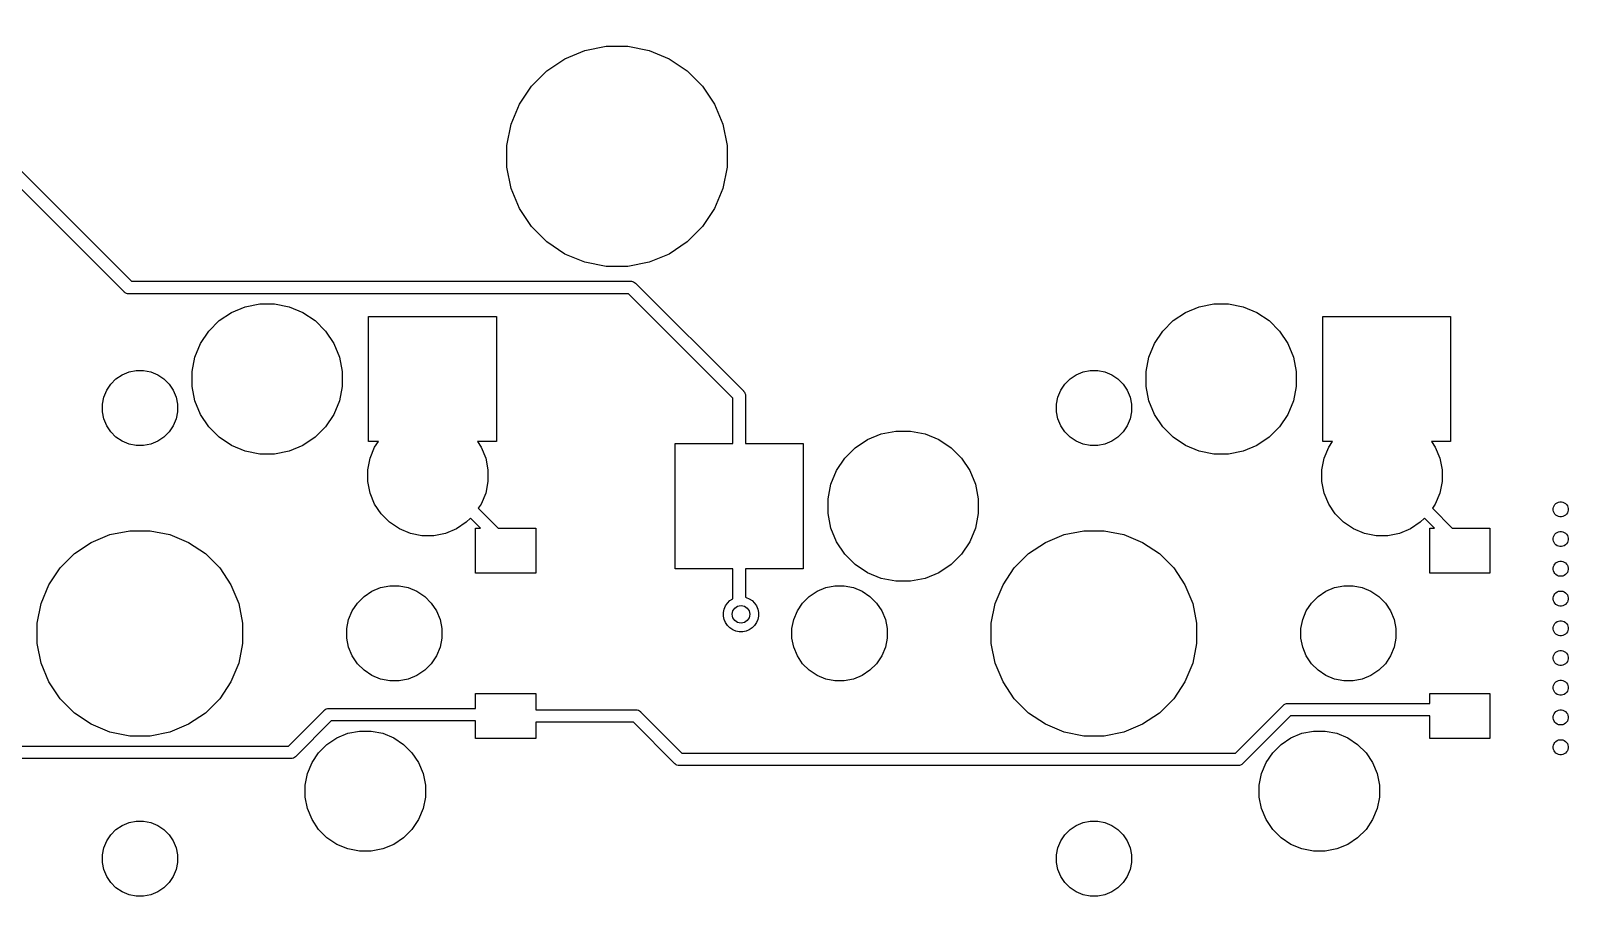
# Model space of a CAD drawing. Extents: x 70 to 347, y -163 to -55.
# Drawn here: x 177.68 to 208.38, y -95.5 to -78.21 of the extents above; entities that cross this region are included whole.
import ezdxf

# ---------------------------------------------------------------- set-up
doc = ezdxf.new("R2010")
doc.units = 0
doc.layers.add('BLACK', color=7, linetype='CONTINUOUS')

msp = doc.modelspace()

# ---------------------------------------------------------------- linework, layer by layer
at = {"layer": 'BLACK', "linetype": 'CONTINUOUS'}
for p, q in [((179.541, -83.4253), (167.952, -71.8362)), ((168.097, -71.6272), (179.686, -83.2162)), ((188.741, -78.6057), (189.166, -78.5212)), ((189.166, -78.5212), (189.599, -78.5212)), ((189.599, -78.5212), (190.024, -78.6057)), ((187.98, -79.0123), (188.34, -78.7716)), ((188.34, -78.7716), (188.741, -78.6057)), ((190.024, -78.6057), (190.424, -78.7716)), ((190.424, -78.7716), (190.785, -79.0123)), ((187.674, -79.3188), (187.98, -79.0123)), ((190.785, -79.0123), (191.091, -79.3188)), ((187.433, -79.6791), (187.674, -79.3188)), ((191.091, -79.3188), (191.332, -79.6791)), ((187.267, -80.0795), (187.433, -79.6791)), ((191.332, -79.6791), (191.498, -80.0795)), ((187.182, -80.5045), (187.267, -80.0795)), ((191.498, -80.0795), (191.582, -80.5045)), ((187.182, -80.9379), (187.182, -80.5045)), ((191.582, -80.5045), (191.582, -80.9379)), ((187.267, -81.3629), (187.182, -80.9379)), ((191.582, -80.9379), (191.498, -81.3629)), ((187.433, -81.7633), (187.267, -81.3629)), ((191.498, -81.3629), (191.332, -81.7633)), ((187.674, -82.1236), (187.433, -81.7633)), ((191.332, -81.7633), (191.091, -82.1236)), ((187.98, -82.4301), (187.674, -82.1236)), ((191.091, -82.1236), (190.785, -82.4301)), ((188.34, -82.6708), (187.98, -82.4301)), ((190.785, -82.4301), (190.424, -82.6708)), ((188.741, -82.8367), (188.34, -82.6708)), ((189.166, -82.9212), (188.741, -82.8367)), ((190.024, -82.8367), (189.599, -82.9212)), ((190.424, -82.6708), (190.024, -82.8367)), ((189.599, -82.9212), (189.166, -82.9212)), ((179.545, -83.43), (179.541, -83.4253)), ((179.55, -83.4339), (179.545, -83.43)), ((179.564, -83.4456), (179.55, -83.4339)), ((179.586, -83.4572), (179.564, -83.4456)), ((179.61, -83.4644), (179.586, -83.4572)), ((179.628, -83.4662), (179.61, -83.4644)), ((179.634, -83.4668), (179.628, -83.4662)), ((179.628, -83.4662), (179.628, -83.4662)), ((179.64, -83.4662), (179.634, -83.4668)), ((189.614, -83.4662), (179.64, -83.4662)), ((179.686, -83.2162), (189.659, -83.2162)), ((191.697, -85.5498), (189.614, -83.4662)), ((189.659, -83.2162), (189.666, -83.2156)), ((189.666, -83.2156), (189.672, -83.2162)), ((189.672, -83.2162), (189.672, -83.2162)), ((189.672, -83.2162), (189.69, -83.218)), ((189.69, -83.218), (189.714, -83.2252)), ((189.714, -83.2252), (189.735, -83.2368)), ((189.735, -83.2368), (189.754, -83.2524)), ((189.754, -83.2524), (189.758, -83.2572)), ((189.758, -83.2572), (191.906, -85.4053)), ((181.687, -83.8369), (181.96, -83.7238)), ((181.96, -83.7238), (182.25, -83.6662)), ((182.25, -83.6662), (182.545, -83.6662)), ((182.545, -83.6662), (182.835, -83.7238)), ((182.835, -83.7238), (183.108, -83.8369)), ((200.737, -83.8369), (201.01, -83.7238)), ((201.01, -83.7238), (201.3, -83.6662)), ((201.3, -83.6662), (201.595, -83.6662)), ((201.595, -83.6662), (201.885, -83.7238)), ((201.885, -83.7238), (202.158, -83.8369)), ((181.232, -84.21), (181.441, -84.0011)), ((181.441, -84.0011), (181.687, -83.8369)), ((183.108, -83.8369), (183.354, -84.0011)), ((183.354, -84.0011), (183.563, -84.21)), ((184.424, -86.4162), (184.424, -83.9162)), ((184.424, -83.9162), (186.974, -83.9162)), ((186.974, -83.9162), (186.974, -86.4162)), ((200.282, -84.21), (200.491, -84.0011)), ((200.491, -84.0011), (200.737, -83.8369)), ((202.158, -83.8369), (202.404, -84.0011)), ((202.404, -84.0011), (202.613, -84.21)), ((203.474, -86.4162), (203.474, -83.9162)), ((203.474, -83.9162), (206.024, -83.9162)), ((206.024, -83.9162), (206.024, -86.4162)), ((181.068, -84.4557), (181.232, -84.21)), ((183.563, -84.21), (183.727, -84.4557)), ((200.118, -84.4557), (200.282, -84.21)), ((202.613, -84.21), (202.777, -84.4557)), ((180.897, -85.0185), (180.955, -84.7287)), ((180.955, -84.7287), (181.068, -84.4557)), ((183.727, -84.4557), (183.84, -84.7287)), ((183.84, -84.7287), (183.897, -85.0185)), ((199.947, -85.0185), (200.005, -84.7287)), ((200.005, -84.7287), (200.118, -84.4557)), ((202.777, -84.4557), (202.89, -84.7287)), ((202.89, -84.7287), (202.947, -85.0185)), ((179.502, -85.0816), (179.639, -85.025)), ((179.639, -85.025), (179.784, -84.9962)), ((179.784, -84.9962), (179.931, -84.9962)), ((179.931, -84.9962), (180.076, -85.025)), ((180.076, -85.025), (180.213, -85.0816)), ((180.897, -85.3139), (180.897, -85.0185)), ((183.897, -85.0185), (183.897, -85.3139)), ((198.552, -85.0816), (198.689, -85.025)), ((198.689, -85.025), (198.834, -84.9962)), ((198.834, -84.9962), (198.981, -84.9962)), ((198.981, -84.9962), (199.126, -85.025)), ((199.126, -85.025), (199.263, -85.0816)), ((199.947, -85.3139), (199.947, -85.0185)), ((202.947, -85.0185), (202.947, -85.3139)), ((179.193, -85.3909), (179.275, -85.2681)), ((179.275, -85.2681), (179.379, -85.1636)), ((179.379, -85.1636), (179.502, -85.0816)), ((180.213, -85.0816), (180.335, -85.1636)), ((180.335, -85.1636), (180.44, -85.2681)), ((180.44, -85.2681), (180.522, -85.3909)), ((180.955, -85.6037), (180.897, -85.3139)), ((183.897, -85.3139), (183.84, -85.6037)), ((198.243, -85.3909), (198.325, -85.2681)), ((198.325, -85.2681), (198.429, -85.1636)), ((198.429, -85.1636), (198.552, -85.0816)), ((199.263, -85.0816), (199.385, -85.1636)), ((199.385, -85.1636), (199.49, -85.2681)), ((199.49, -85.2681), (199.572, -85.3909)), ((200.005, -85.6037), (199.947, -85.3139)), ((202.947, -85.3139), (202.89, -85.6037)), ((179.107, -85.6723), (179.136, -85.5274)), ((179.136, -85.5274), (179.193, -85.3909)), ((180.522, -85.3909), (180.579, -85.5274)), ((180.579, -85.5274), (180.607, -85.6723)), ((181.068, -85.8767), (180.955, -85.6037)), ((183.84, -85.6037), (183.727, -85.8767)), ((191.697, -86.4562), (191.697, -85.5498)), ((191.906, -85.4053), (191.911, -85.4092)), ((191.911, -85.4092), (191.915, -85.4139)), ((191.915, -85.4139), (191.915, -85.4139)), ((191.915, -85.4139), (191.923, -85.424)), ((191.923, -85.424), (191.927, -85.4282)), ((191.927, -85.4282), (191.938, -85.4499)), ((191.938, -85.4499), (191.946, -85.4735)), ((191.946, -85.4735), (191.947, -85.4919)), ((191.947, -85.4919), (191.947, -85.4919)), ((191.947, -85.4919), (191.948, -85.498)), ((191.948, -85.498), (191.947, -85.5041)), ((191.947, -85.5041), (191.947, -86.4562)), ((198.157, -85.6723), (198.186, -85.5274)), ((198.186, -85.5274), (198.243, -85.3909)), ((199.572, -85.3909), (199.629, -85.5274)), ((199.629, -85.5274), (199.657, -85.6723)), ((200.118, -85.8767), (200.005, -85.6037)), ((202.89, -85.6037), (202.777, -85.8767)), ((179.107, -85.8201), (179.107, -85.6723)), ((179.136, -85.965), (179.107, -85.8201)), ((180.607, -85.8201), (180.579, -85.965)), ((180.607, -85.6723), (180.607, -85.8201)), ((181.232, -86.1224), (181.068, -85.8767)), ((183.727, -85.8767), (183.563, -86.1224)), ((198.157, -85.8201), (198.157, -85.6723)), ((198.186, -85.965), (198.157, -85.8201)), ((199.657, -85.8201), (199.629, -85.965)), ((199.657, -85.6723), (199.657, -85.8201)), ((200.282, -86.1224), (200.118, -85.8767)), ((202.777, -85.8767), (202.613, -86.1224)), ((179.193, -86.1015), (179.136, -85.965)), ((179.275, -86.2243), (179.193, -86.1015)), ((179.379, -86.3288), (179.275, -86.2243)), ((180.44, -86.2243), (180.335, -86.3288)), ((180.522, -86.1015), (180.44, -86.2243)), ((180.579, -85.965), (180.522, -86.1015)), ((181.441, -86.3313), (181.232, -86.1224)), ((183.563, -86.1224), (183.354, -86.3313)), ((194.387, -86.3769), (194.66, -86.2638)), ((194.66, -86.2638), (194.95, -86.2062)), ((194.95, -86.2062), (195.245, -86.2062)), ((195.245, -86.2062), (195.535, -86.2638)), ((195.535, -86.2638), (195.808, -86.3769)), ((198.243, -86.1015), (198.186, -85.965)), ((198.325, -86.2243), (198.243, -86.1015)), ((198.429, -86.3288), (198.325, -86.2243)), ((199.49, -86.2243), (199.385, -86.3288)), ((199.572, -86.1015), (199.49, -86.2243)), ((199.629, -85.965), (199.572, -86.1015)), ((200.491, -86.3313), (200.282, -86.1224)), ((202.613, -86.1224), (202.404, -86.3313)), ((179.502, -86.4108), (179.379, -86.3288)), ((179.639, -86.4674), (179.502, -86.4108)), ((179.784, -86.4962), (179.639, -86.4674)), ((179.931, -86.4962), (179.784, -86.4962)), ((180.076, -86.4674), (179.931, -86.4962)), ((180.213, -86.4108), (180.076, -86.4674)), ((180.335, -86.3288), (180.213, -86.4108)), ((181.687, -86.4955), (181.441, -86.3313)), ((181.96, -86.6086), (181.687, -86.4955)), ((183.108, -86.4955), (182.835, -86.6086)), ((183.354, -86.3313), (183.108, -86.4955)), ((184.619, -86.4162), (184.424, -86.4162)), ((184.454, -86.7462), (184.544, -86.5278)), ((184.544, -86.5278), (184.619, -86.4162)), ((186.974, -86.4162), (186.596, -86.4162)), ((186.596, -86.4162), (186.671, -86.5278)), ((186.671, -86.5278), (186.761, -86.7462)), ((190.547, -88.9562), (190.547, -86.4562)), ((190.547, -86.4562), (191.697, -86.4562)), ((191.947, -86.4562), (193.097, -86.4562)), ((193.097, -86.4562), (193.097, -88.9562)), ((193.932, -86.75), (194.141, -86.5411)), ((194.141, -86.5411), (194.387, -86.3769)), ((195.808, -86.3769), (196.054, -86.5411)), ((196.054, -86.5411), (196.263, -86.75)), ((198.552, -86.4108), (198.429, -86.3288)), ((198.689, -86.4674), (198.552, -86.4108)), ((198.834, -86.4962), (198.689, -86.4674)), ((198.981, -86.4962), (198.834, -86.4962)), ((199.126, -86.4674), (198.981, -86.4962)), ((199.263, -86.4108), (199.126, -86.4674)), ((199.385, -86.3288), (199.263, -86.4108)), ((200.737, -86.4955), (200.491, -86.3313)), ((201.01, -86.6086), (200.737, -86.4955)), ((202.158, -86.4955), (201.885, -86.6086)), ((202.404, -86.3313), (202.158, -86.4955)), ((203.669, -86.4162), (203.474, -86.4162)), ((203.504, -86.7462), (203.594, -86.5278)), ((203.594, -86.5278), (203.669, -86.4162)), ((206.024, -86.4162), (205.646, -86.4162)), ((205.646, -86.4162), (205.721, -86.5278)), ((205.721, -86.5278), (205.811, -86.7462)), ((182.25, -86.6662), (181.96, -86.6086)), ((182.545, -86.6662), (182.25, -86.6662)), ((182.835, -86.6086), (182.545, -86.6662)), ((184.407, -86.978), (184.454, -86.7462)), ((186.761, -86.7462), (186.807, -86.978)), ((193.768, -86.9957), (193.932, -86.75)), ((196.263, -86.75), (196.427, -86.9957)), ((201.3, -86.6662), (201.01, -86.6086)), ((201.595, -86.6662), (201.3, -86.6662)), ((201.885, -86.6086), (201.595, -86.6662)), ((203.457, -86.978), (203.504, -86.7462)), ((205.811, -86.7462), (205.857, -86.978)), ((184.407, -87.2144), (184.407, -86.978)), ((186.807, -86.978), (186.807, -87.2144)), ((193.655, -87.2687), (193.768, -86.9957)), ((196.427, -86.9957), (196.54, -87.2687)), ((203.457, -87.2144), (203.457, -86.978)), ((205.857, -86.978), (205.857, -87.2144)), ((184.454, -87.4462), (184.407, -87.2144)), ((184.544, -87.6646), (184.454, -87.4462)), ((186.761, -87.4462), (186.671, -87.6646)), ((186.807, -87.2144), (186.761, -87.4462)), ((193.597, -87.5585), (193.655, -87.2687)), ((196.54, -87.2687), (196.597, -87.5585)), ((203.504, -87.4462), (203.457, -87.2144)), ((203.594, -87.6646), (203.504, -87.4462)), ((205.811, -87.4462), (205.721, -87.6646)), ((205.857, -87.2144), (205.811, -87.4462)), ((184.675, -87.8612), (184.544, -87.6646)), ((186.671, -87.6646), (186.614, -87.749)), ((186.614, -87.749), (187.012, -88.1462)), ((193.597, -87.8539), (193.597, -87.5585)), ((196.597, -87.5585), (196.597, -87.8539)), ((203.725, -87.8612), (203.594, -87.6646)), ((205.721, -87.6646), (205.664, -87.749)), ((205.664, -87.749), (206.062, -88.1462)), ((208.077, -87.7548), (208.083, -87.7259)), ((208.077, -87.7844), (208.077, -87.7548)), ((208.083, -87.8134), (208.077, -87.7844)), ((208.083, -87.7259), (208.094, -87.6986)), ((208.094, -87.6986), (208.11, -87.674)), ((208.11, -87.674), (208.131, -87.6531)), ((208.131, -87.6531), (208.156, -87.6367)), ((208.156, -87.6367), (208.183, -87.6254)), ((208.183, -87.6254), (208.212, -87.6196)), ((208.212, -87.6196), (208.242, -87.6196)), ((208.242, -87.6196), (208.271, -87.6254)), ((208.271, -87.6254), (208.298, -87.6367)), ((208.298, -87.6367), (208.323, -87.6531)), ((208.323, -87.6531), (208.344, -87.674)), ((208.344, -87.674), (208.36, -87.6986)), ((208.36, -87.6986), (208.371, -87.7259)), ((208.371, -87.7259), (208.377, -87.7548)), ((208.377, -87.7844), (208.371, -87.8134)), ((208.377, -87.7548), (208.377, -87.7844)), ((184.842, -88.0283), (184.675, -87.8612)), ((185.039, -88.1596), (184.842, -88.0283)), ((186.372, -88.0283), (186.176, -88.1596)), ((186.456, -87.9444), (186.372, -88.0283)), ((186.658, -88.1462), (186.456, -87.9444)), ((193.655, -88.1437), (193.597, -87.8539)), ((196.597, -87.8539), (196.54, -88.1437)), ((203.892, -88.0283), (203.725, -87.8612)), ((204.089, -88.1596), (203.892, -88.0283)), ((205.422, -88.0283), (205.226, -88.1596)), ((205.506, -87.9444), (205.422, -88.0283)), ((205.708, -88.1462), (205.506, -87.9444)), ((208.094, -87.8407), (208.083, -87.8134)), ((208.11, -87.8652), (208.094, -87.8407)), ((208.131, -87.8861), (208.11, -87.8652)), ((208.156, -87.9025), (208.131, -87.8861)), ((208.183, -87.9138), (208.156, -87.9025)), ((208.212, -87.9196), (208.183, -87.9138)), ((208.242, -87.9196), (208.212, -87.9196)), ((208.271, -87.9138), (208.242, -87.9196)), ((208.298, -87.9025), (208.271, -87.9138)), ((208.323, -87.8861), (208.298, -87.9025)), ((208.344, -87.8652), (208.323, -87.8861)), ((208.36, -87.8407), (208.344, -87.8652)), ((208.371, -87.8134), (208.36, -87.8407)), ((178.886, -88.4295), (179.259, -88.275)), ((179.259, -88.275), (179.655, -88.1962)), ((179.655, -88.1962), (180.059, -88.1962)), ((180.059, -88.1962), (180.455, -88.275)), ((180.455, -88.275), (180.828, -88.4295)), ((185.257, -88.2501), (185.039, -88.1596)), ((185.489, -88.2962), (185.257, -88.2501)), ((185.726, -88.2962), (185.489, -88.2962)), ((185.957, -88.2501), (185.726, -88.2962)), ((186.176, -88.1596), (185.957, -88.2501)), ((186.56, -89.0462), (186.56, -88.1462)), ((186.56, -88.1462), (186.658, -88.1462)), ((187.012, -88.1462), (187.76, -88.1462)), ((187.76, -88.1462), (187.76, -89.0462)), ((193.768, -88.4167), (193.655, -88.1437)), ((196.54, -88.1437), (196.427, -88.4167)), ((197.936, -88.4295), (198.309, -88.275)), ((198.309, -88.275), (198.705, -88.1962)), ((198.705, -88.1962), (199.109, -88.1962)), ((199.109, -88.1962), (199.505, -88.275)), ((199.505, -88.275), (199.878, -88.4295)), ((204.307, -88.2501), (204.089, -88.1596)), ((204.539, -88.2962), (204.307, -88.2501)), ((204.776, -88.2962), (204.539, -88.2962)), ((205.007, -88.2501), (204.776, -88.2962)), ((205.226, -88.1596), (205.007, -88.2501)), ((205.61, -89.0462), (205.61, -88.1462)), ((205.61, -88.1462), (205.708, -88.1462)), ((206.062, -88.1462), (206.81, -88.1462)), ((206.81, -88.1462), (206.81, -89.0462)), ((208.077, -88.3486), (208.083, -88.3196)), ((208.077, -88.3781), (208.077, -88.3486)), ((208.083, -88.4071), (208.077, -88.3781)), ((208.083, -88.3196), (208.094, -88.2923)), ((208.094, -88.4344), (208.083, -88.4071)), ((208.094, -88.2923), (208.11, -88.2677)), ((208.11, -88.2677), (208.131, -88.2468)), ((208.131, -88.2468), (208.156, -88.2304)), ((208.156, -88.2304), (208.183, -88.2191)), ((208.183, -88.2191), (208.212, -88.2134)), ((208.212, -88.2134), (208.242, -88.2134)), ((208.242, -88.2134), (208.271, -88.2191)), ((208.271, -88.2191), (208.298, -88.2304)), ((208.298, -88.2304), (208.323, -88.2468)), ((208.323, -88.2468), (208.344, -88.2677)), ((208.344, -88.2677), (208.36, -88.2923)), ((208.36, -88.2923), (208.371, -88.3196)), ((208.371, -88.4071), (208.36, -88.4344)), ((208.371, -88.3196), (208.377, -88.3486)), ((208.377, -88.3781), (208.371, -88.4071)), ((208.377, -88.3486), (208.377, -88.3781)), ((178.265, -88.9394), (178.551, -88.6539)), ((178.551, -88.6539), (178.886, -88.4295)), ((180.828, -88.4295), (181.164, -88.6539)), ((181.164, -88.6539), (181.45, -88.9394)), ((193.932, -88.6624), (193.768, -88.4167)), ((194.141, -88.8713), (193.932, -88.6624)), ((196.263, -88.6624), (196.054, -88.8713)), ((196.427, -88.4167), (196.263, -88.6624)), ((197.315, -88.9394), (197.601, -88.6539)), ((197.601, -88.6539), (197.936, -88.4295)), ((199.878, -88.4295), (200.214, -88.6539)), ((200.214, -88.6539), (200.5, -88.9394)), ((208.11, -88.459), (208.094, -88.4344)), ((208.131, -88.4799), (208.11, -88.459)), ((208.156, -88.4963), (208.131, -88.4799)), ((208.183, -88.5076), (208.156, -88.4963)), ((208.212, -88.5134), (208.183, -88.5076)), ((208.242, -88.5134), (208.212, -88.5134)), ((208.271, -88.5076), (208.242, -88.5134)), ((208.298, -88.4963), (208.271, -88.5076)), ((208.323, -88.4799), (208.298, -88.4963)), ((208.344, -88.459), (208.323, -88.4799)), ((208.36, -88.4344), (208.344, -88.459)), ((178.041, -89.2752), (178.265, -88.9394)), ((181.45, -88.9394), (181.674, -89.2752)), ((191.697, -88.9562), (190.547, -88.9562)), ((191.697, -89.5533), (191.697, -88.9562)), ((193.097, -88.9562), (191.947, -88.9562)), ((191.947, -88.9562), (191.947, -89.5259)), ((194.387, -89.0355), (194.141, -88.8713)), ((196.054, -88.8713), (195.808, -89.0355)), ((197.091, -89.2752), (197.315, -88.9394)), ((200.5, -88.9394), (200.724, -89.2752)), ((208.077, -88.9423), (208.083, -88.9134)), ((208.077, -88.9719), (208.077, -88.9423)), ((208.083, -89.0009), (208.077, -88.9719)), ((208.083, -88.9134), (208.094, -88.8861)), ((208.094, -89.0282), (208.083, -89.0009)), ((208.094, -88.8861), (208.11, -88.8615)), ((208.11, -89.0527), (208.094, -89.0282)), ((208.11, -88.8615), (208.131, -88.8406)), ((208.131, -88.8406), (208.156, -88.8242)), ((208.156, -88.8242), (208.183, -88.8129)), ((208.183, -88.8129), (208.212, -88.8071)), ((208.212, -88.8071), (208.242, -88.8071)), ((208.242, -88.8071), (208.271, -88.8129)), ((208.271, -88.8129), (208.298, -88.8242)), ((208.298, -88.8242), (208.323, -88.8406)), ((208.323, -88.8406), (208.344, -88.8615)), ((208.344, -88.8615), (208.36, -88.8861)), ((208.36, -89.0282), (208.344, -89.0527)), ((208.36, -88.8861), (208.371, -88.9134)), ((208.371, -89.0009), (208.36, -89.0282)), ((208.371, -88.9134), (208.377, -88.9423)), ((208.377, -88.9719), (208.371, -89.0009)), ((208.377, -88.9423), (208.377, -88.9719)), ((177.886, -89.6482), (178.041, -89.2752)), ((181.674, -89.2752), (181.829, -89.6482)), ((184.487, -89.4043), (184.66, -89.3327)), ((184.66, -89.3327), (184.844, -89.2962)), ((184.844, -89.2962), (185.031, -89.2962)), ((185.031, -89.2962), (185.214, -89.3327)), ((185.214, -89.3327), (185.387, -89.4043)), ((187.76, -89.0462), (186.56, -89.0462)), ((193.377, -89.4043), (193.55, -89.3327)), ((193.55, -89.3327), (193.734, -89.2962)), ((193.734, -89.2962), (193.921, -89.2962)), ((193.921, -89.2962), (194.104, -89.3327)), ((194.104, -89.3327), (194.277, -89.4043)), ((194.66, -89.1486), (194.387, -89.0355)), ((194.95, -89.2062), (194.66, -89.1486)), ((195.245, -89.2062), (194.95, -89.2062)), ((195.535, -89.1486), (195.245, -89.2062)), ((195.808, -89.0355), (195.535, -89.1486)), ((196.936, -89.6482), (197.091, -89.2752)), ((200.724, -89.2752), (200.879, -89.6482)), ((203.537, -89.4043), (203.71, -89.3327)), ((203.71, -89.3327), (203.894, -89.2962)), ((203.894, -89.2962), (204.081, -89.2962)), ((204.081, -89.2962), (204.264, -89.3327)), ((204.264, -89.3327), (204.437, -89.4043)), ((206.81, -89.0462), (205.61, -89.0462)), ((208.131, -89.0736), (208.11, -89.0527)), ((208.156, -89.09), (208.131, -89.0736)), ((208.183, -89.1013), (208.156, -89.09)), ((208.212, -89.1071), (208.183, -89.1013)), ((208.242, -89.1071), (208.212, -89.1071)), ((208.271, -89.1013), (208.242, -89.1071)), ((208.298, -89.09), (208.271, -89.1013)), ((208.323, -89.0736), (208.298, -89.09)), ((208.344, -89.0527), (208.323, -89.0736)), ((184.096, -89.7962), (184.199, -89.6406)), ((184.199, -89.6406), (184.332, -89.5083)), ((184.332, -89.5083), (184.487, -89.4043)), ((185.387, -89.4043), (185.543, -89.5083)), ((185.543, -89.5083), (185.675, -89.6406)), ((185.675, -89.6406), (185.779, -89.7962)), ((191.549, -89.6994), (191.587, -89.6421)), ((191.587, -89.6421), (191.636, -89.5933)), ((191.636, -89.5933), (191.693, -89.555)), ((191.693, -89.555), (191.697, -89.5533)), ((191.947, -89.5259), (191.961, -89.5287)), ((191.961, -89.5287), (192.025, -89.555)), ((192.025, -89.555), (192.082, -89.5933)), ((192.082, -89.5933), (192.131, -89.6421)), ((192.131, -89.6421), (192.169, -89.6994)), ((192.986, -89.7962), (193.089, -89.6406)), ((193.089, -89.6406), (193.222, -89.5083)), ((193.222, -89.5083), (193.377, -89.4043)), ((194.277, -89.4043), (194.433, -89.5083)), ((194.433, -89.5083), (194.565, -89.6406)), ((194.565, -89.6406), (194.669, -89.7962)), ((203.146, -89.7962), (203.249, -89.6406)), ((203.249, -89.6406), (203.382, -89.5083)), ((203.382, -89.5083), (203.537, -89.4043)), ((204.437, -89.4043), (204.593, -89.5083)), ((204.593, -89.5083), (204.725, -89.6406)), ((204.725, -89.6406), (204.829, -89.7962)), ((208.077, -89.5361), (208.083, -89.5071)), ((208.077, -89.5656), (208.077, -89.5361)), ((208.083, -89.5946), (208.077, -89.5656)), ((208.083, -89.5071), (208.094, -89.4798)), ((208.094, -89.6219), (208.083, -89.5946)), ((208.094, -89.4798), (208.11, -89.4552)), ((208.11, -89.6465), (208.094, -89.6219)), ((208.11, -89.4552), (208.131, -89.4343)), ((208.131, -89.4343), (208.156, -89.4179)), ((208.156, -89.4179), (208.183, -89.4066)), ((208.183, -89.4066), (208.212, -89.4009)), ((208.212, -89.4009), (208.242, -89.4009)), ((208.242, -89.4009), (208.271, -89.4066)), ((208.271, -89.4066), (208.298, -89.4179)), ((208.298, -89.4179), (208.323, -89.4343)), ((208.323, -89.4343), (208.344, -89.4552)), ((208.344, -89.4552), (208.36, -89.4798)), ((208.36, -89.6219), (208.344, -89.6465)), ((208.36, -89.4798), (208.371, -89.5071)), ((208.371, -89.5946), (208.36, -89.6219)), ((208.371, -89.5071), (208.377, -89.5361)), ((208.377, -89.5656), (208.371, -89.5946)), ((208.377, -89.5361), (208.377, -89.5656)), ((177.807, -90.0443), (177.886, -89.6482)), ((181.829, -89.6482), (181.907, -90.0443)), ((184.024, -89.9691), (184.096, -89.7962)), ((185.779, -89.7962), (185.851, -89.9691)), ((191.509, -89.8307), (191.522, -89.7631)), ((191.509, -89.8997), (191.509, -89.8307)), ((191.522, -89.9673), (191.509, -89.8997)), ((191.522, -89.7631), (191.549, -89.6994)), ((192.169, -89.6994), (192.195, -89.7631)), ((192.195, -89.7631), (192.209, -89.8307)), ((192.209, -89.8997), (192.195, -89.9673)), ((192.209, -89.8307), (192.209, -89.8997)), ((192.914, -89.9691), (192.986, -89.7962)), ((194.669, -89.7962), (194.741, -89.9691)), ((196.857, -90.0443), (196.936, -89.6482)), ((200.879, -89.6482), (200.957, -90.0443)), ((203.074, -89.9691), (203.146, -89.7962)), ((204.829, -89.7962), (204.901, -89.9691)), ((208.131, -89.6674), (208.11, -89.6465)), ((208.156, -89.6838), (208.131, -89.6674)), ((208.183, -89.6951), (208.156, -89.6838)), ((208.212, -89.7009), (208.183, -89.6951)), ((208.242, -89.7009), (208.212, -89.7009)), ((208.271, -89.6951), (208.242, -89.7009)), ((208.298, -89.6838), (208.271, -89.6951)), ((208.323, -89.6674), (208.298, -89.6838)), ((208.344, -89.6465), (208.323, -89.6674)), ((177.807, -90.4481), (177.807, -90.0443)), ((181.907, -90.0443), (181.907, -90.4481)), ((183.987, -90.1526), (184.024, -89.9691)), ((183.987, -90.3398), (183.987, -90.1526)), ((185.851, -89.9691), (185.887, -90.1526)), ((185.887, -90.1526), (185.887, -90.3398)), ((191.549, -90.031), (191.522, -89.9673)), ((191.587, -90.0883), (191.549, -90.031)), ((191.636, -90.1371), (191.587, -90.0883)), ((191.693, -90.1754), (191.636, -90.1371)), ((191.757, -90.2018), (191.693, -90.1754)), ((191.824, -90.2152), (191.757, -90.2018)), ((191.893, -90.2152), (191.824, -90.2152)), ((191.961, -90.2018), (191.893, -90.2152)), ((192.025, -90.1754), (191.961, -90.2018)), ((192.082, -90.1371), (192.025, -90.1754)), ((192.131, -90.0883), (192.082, -90.1371)), ((192.169, -90.031), (192.131, -90.0883)), ((192.195, -89.9673), (192.169, -90.031)), ((192.877, -90.1526), (192.914, -89.9691)), ((192.877, -90.3398), (192.877, -90.1526)), ((194.741, -89.9691), (194.777, -90.1526)), ((194.777, -90.1526), (194.777, -90.3398)), ((196.857, -90.4481), (196.857, -90.0443)), ((200.957, -90.0443), (200.957, -90.4481)), ((203.037, -90.1526), (203.074, -89.9691)), ((203.037, -90.3398), (203.037, -90.1526)), ((204.901, -89.9691), (204.937, -90.1526)), ((204.937, -90.1526), (204.937, -90.3398)), ((208.077, -90.1298), (208.083, -90.1009)), ((208.077, -90.1594), (208.077, -90.1298)), ((208.083, -90.1884), (208.077, -90.1594)), ((208.083, -90.1009), (208.094, -90.0736)), ((208.094, -90.2157), (208.083, -90.1884)), ((208.094, -90.0736), (208.11, -90.049)), ((208.11, -90.2402), (208.094, -90.2157)), ((208.11, -90.049), (208.131, -90.0281)), ((208.131, -90.2611), (208.11, -90.2402)), ((208.131, -90.0281), (208.156, -90.0117)), ((208.156, -90.0117), (208.183, -90.0004)), ((208.183, -90.0004), (208.212, -89.9946)), ((208.212, -89.9946), (208.242, -89.9946)), ((208.242, -89.9946), (208.271, -90.0004)), ((208.271, -90.0004), (208.298, -90.0117)), ((208.298, -90.0117), (208.323, -90.0281)), ((208.323, -90.0281), (208.344, -90.049)), ((208.344, -90.2402), (208.323, -90.2611)), ((208.344, -90.049), (208.36, -90.0736)), ((208.36, -90.2157), (208.344, -90.2402)), ((208.36, -90.0736), (208.371, -90.1009)), ((208.371, -90.1884), (208.36, -90.2157)), ((208.371, -90.1009), (208.377, -90.1298)), ((208.377, -90.1594), (208.371, -90.1884)), ((208.377, -90.1298), (208.377, -90.1594)), ((177.886, -90.8442), (177.807, -90.4481)), ((181.907, -90.4481), (181.829, -90.8442)), ((184.024, -90.5233), (183.987, -90.3398)), ((184.096, -90.6962), (184.024, -90.5233)), ((185.851, -90.5233), (185.779, -90.6962)), ((185.887, -90.3398), (185.851, -90.5233)), ((192.914, -90.5233), (192.877, -90.3398)), ((192.986, -90.6962), (192.914, -90.5233)), ((194.741, -90.5233), (194.669, -90.6962)), ((194.777, -90.3398), (194.741, -90.5233)), ((196.936, -90.8442), (196.857, -90.4481)), ((200.957, -90.4481), (200.879, -90.8442)), ((203.074, -90.5233), (203.037, -90.3398)), ((203.146, -90.6962), (203.074, -90.5233)), ((204.901, -90.5233), (204.829, -90.6962)), ((204.937, -90.3398), (204.901, -90.5233)), ((208.156, -90.2775), (208.131, -90.2611)), ((208.183, -90.2888), (208.156, -90.2775)), ((208.212, -90.2946), (208.183, -90.2888)), ((208.242, -90.2946), (208.212, -90.2946)), ((208.271, -90.2888), (208.242, -90.2946)), ((208.298, -90.2775), (208.271, -90.2888)), ((208.323, -90.2611), (208.298, -90.2775)), ((178.041, -91.2172), (177.886, -90.8442)), ((181.829, -90.8442), (181.674, -91.2172)), ((184.199, -90.8518), (184.096, -90.6962)), ((184.332, -90.9841), (184.199, -90.8518)), ((185.675, -90.8518), (185.543, -90.9841)), ((185.779, -90.6962), (185.675, -90.8518)), ((193.089, -90.8518), (192.986, -90.6962)), ((193.222, -90.9841), (193.089, -90.8518)), ((194.565, -90.8518), (194.433, -90.9841)), ((194.669, -90.6962), (194.565, -90.8518)), ((197.091, -91.2172), (196.936, -90.8442)), ((200.879, -90.8442), (200.724, -91.2172)), ((203.249, -90.8518), (203.146, -90.6962)), ((203.382, -90.9841), (203.249, -90.8518)), ((204.725, -90.8518), (204.593, -90.9841)), ((204.829, -90.6962), (204.725, -90.8518)), ((208.077, -90.7236), (208.083, -90.6946)), ((208.077, -90.7531), (208.077, -90.7236)), ((208.083, -90.7821), (208.077, -90.7531)), ((208.083, -90.6946), (208.094, -90.6673)), ((208.094, -90.8094), (208.083, -90.7821)), ((208.094, -90.6673), (208.11, -90.6427)), ((208.11, -90.834), (208.094, -90.8094)), ((208.11, -90.6427), (208.131, -90.6218)), ((208.131, -90.8549), (208.11, -90.834)), ((208.131, -90.6218), (208.156, -90.6054)), ((208.156, -90.8713), (208.131, -90.8549)), ((208.156, -90.6054), (208.183, -90.5941)), ((208.183, -90.8826), (208.156, -90.8713)), ((208.183, -90.5941), (208.212, -90.5884)), ((208.212, -90.5884), (208.242, -90.5884)), ((208.242, -90.5884), (208.271, -90.5941)), ((208.271, -90.5941), (208.298, -90.6054)), ((208.298, -90.8713), (208.271, -90.8826)), ((208.298, -90.6054), (208.323, -90.6218)), ((208.323, -90.8549), (208.298, -90.8713)), ((208.323, -90.6218), (208.344, -90.6427)), ((208.344, -90.834), (208.323, -90.8549)), ((208.344, -90.6427), (208.36, -90.6673)), ((208.36, -90.8094), (208.344, -90.834)), ((208.36, -90.6673), (208.371, -90.6946)), ((208.371, -90.7821), (208.36, -90.8094)), ((208.371, -90.6946), (208.377, -90.7236)), ((208.377, -90.7531), (208.371, -90.7821)), ((208.377, -90.7236), (208.377, -90.7531)), ((184.487, -91.0881), (184.332, -90.9841)), ((184.66, -91.1597), (184.487, -91.0881)), ((184.844, -91.1962), (184.66, -91.1597)), ((185.214, -91.1597), (185.031, -91.1962)), ((185.387, -91.0881), (185.214, -91.1597)), ((185.543, -90.9841), (185.387, -91.0881)), ((193.377, -91.0881), (193.222, -90.9841)), ((193.55, -91.1597), (193.377, -91.0881)), ((193.734, -91.1962), (193.55, -91.1597)), ((194.104, -91.1597), (193.921, -91.1962)), ((194.277, -91.0881), (194.104, -91.1597)), ((194.433, -90.9841), (194.277, -91.0881)), ((203.537, -91.0881), (203.382, -90.9841)), ((203.71, -91.1597), (203.537, -91.0881)), ((203.894, -91.1962), (203.71, -91.1597)), ((204.264, -91.1597), (204.081, -91.1962)), ((204.437, -91.0881), (204.264, -91.1597)), ((204.593, -90.9841), (204.437, -91.0881)), ((208.212, -90.8884), (208.183, -90.8826)), ((208.242, -90.8884), (208.212, -90.8884)), ((208.271, -90.8826), (208.242, -90.8884)), ((178.265, -91.553), (178.041, -91.2172)), ((181.674, -91.2172), (181.45, -91.553)), ((185.031, -91.1962), (184.844, -91.1962)), ((186.56, -91.7462), (186.56, -91.4462)), ((186.56, -91.4462), (187.76, -91.4462)), ((187.76, -91.4462), (187.76, -91.7712)), ((193.921, -91.1962), (193.734, -91.1962)), ((197.315, -91.553), (197.091, -91.2172)), ((200.724, -91.2172), (200.5, -91.553)), ((204.081, -91.1962), (203.894, -91.1962)), ((205.61, -91.6452), (205.61, -91.4462)), ((205.61, -91.4462), (206.81, -91.4462)), ((206.81, -91.4462), (206.81, -92.3462)), ((208.077, -91.3173), (208.083, -91.2884)), ((208.077, -91.3469), (208.077, -91.3173)), ((208.083, -91.3759), (208.077, -91.3469)), ((208.083, -91.2884), (208.094, -91.2611)), ((208.094, -91.4032), (208.083, -91.3759)), ((208.094, -91.2611), (208.11, -91.2365)), ((208.11, -91.4277), (208.094, -91.4032)), ((208.11, -91.2365), (208.131, -91.2156)), ((208.131, -91.4486), (208.11, -91.4277)), ((208.131, -91.2156), (208.156, -91.1992)), ((208.156, -91.465), (208.131, -91.4486)), ((208.156, -91.1992), (208.183, -91.1879)), ((208.183, -91.4763), (208.156, -91.465)), ((208.183, -91.1879), (208.212, -91.1821)), ((208.212, -91.4821), (208.183, -91.4763)), ((208.212, -91.1821), (208.242, -91.1821)), ((208.242, -91.4821), (208.212, -91.4821)), ((208.242, -91.1821), (208.271, -91.1879)), ((208.271, -91.4763), (208.242, -91.4821)), ((208.271, -91.1879), (208.298, -91.1992)), ((208.298, -91.465), (208.271, -91.4763)), ((208.298, -91.1992), (208.323, -91.2156)), ((208.323, -91.4486), (208.298, -91.465)), ((208.323, -91.2156), (208.344, -91.2365)), ((208.344, -91.4277), (208.323, -91.4486)), ((208.344, -91.2365), (208.36, -91.2611)), ((208.36, -91.4032), (208.344, -91.4277)), ((208.36, -91.2611), (208.371, -91.2884)), ((208.371, -91.3759), (208.36, -91.4032)), ((208.371, -91.2884), (208.377, -91.3173)), ((208.377, -91.3469), (208.371, -91.3759)), ((208.377, -91.3173), (208.377, -91.3469)), ((178.551, -91.8385), (178.265, -91.553)), ((181.45, -91.553), (181.164, -91.8385)), ((182.824, -92.4962), (183.533, -91.7872)), ((183.533, -91.7872), (183.537, -91.7824)), ((183.537, -91.7824), (183.541, -91.7785)), ((183.541, -91.7785), (183.556, -91.7668)), ((183.556, -91.7668), (183.577, -91.7552)), ((183.577, -91.7552), (183.601, -91.748)), ((183.601, -91.748), (183.619, -91.7462)), ((183.619, -91.7462), (183.625, -91.7456)), ((183.619, -91.7462), (183.619, -91.7462)), ((183.625, -91.7456), (183.632, -91.7462)), ((183.632, -91.7462), (186.56, -91.7462)), ((187.76, -91.7712), (189.756, -91.7712)), ((189.756, -91.7712), (189.762, -91.7706)), ((189.762, -91.7706), (189.769, -91.7712)), ((189.769, -91.7712), (189.769, -91.7712)), ((189.769, -91.7712), (189.787, -91.773)), ((189.787, -91.773), (189.81, -91.7802)), ((189.81, -91.7802), (189.832, -91.7918)), ((189.832, -91.7918), (189.851, -91.8074)), ((197.601, -91.8385), (197.315, -91.553)), ((200.5, -91.553), (200.214, -91.8385)), ((201.734, -92.6358), (202.684, -91.6862)), ((202.684, -91.6862), (202.688, -91.6814)), ((202.688, -91.6814), (202.697, -91.6739)), ((202.697, -91.6739), (202.707, -91.6658)), ((202.707, -91.6658), (202.728, -91.6542)), ((202.728, -91.6542), (202.731, -91.6535)), ((202.731, -91.6535), (202.752, -91.647)), ((202.752, -91.647), (202.77, -91.6452)), ((202.77, -91.6452), (202.776, -91.6446)), ((202.77, -91.6452), (202.77, -91.6452)), ((202.776, -91.6446), (202.783, -91.6452)), ((202.783, -91.6452), (205.61, -91.6452)), ((208.131, -91.8093), (208.156, -91.7929)), ((208.156, -91.7929), (208.183, -91.7816)), ((208.183, -91.7816), (208.212, -91.7759)), ((208.212, -91.7759), (208.242, -91.7759)), ((208.242, -91.7759), (208.271, -91.7816)), ((208.271, -91.7816), (208.298, -91.7929)), ((208.298, -91.7929), (208.323, -91.8093)), ((178.886, -92.0629), (178.551, -91.8385)), ((179.259, -92.2174), (178.886, -92.0629)), ((180.828, -92.0629), (180.455, -92.2174)), ((181.164, -91.8385), (180.828, -92.0629)), ((183.677, -91.9962), (182.968, -92.7053)), ((186.56, -91.9962), (183.677, -91.9962)), ((186.56, -92.3462), (186.56, -91.9962)), ((189.711, -92.0212), (187.76, -92.0212)), ((187.76, -92.0212), (187.76, -92.3462)), ((190.534, -92.8449), (189.711, -92.0212)), ((189.851, -91.8074), (189.855, -91.8122)), ((189.855, -91.8122), (190.679, -92.6358)), ((197.936, -92.0629), (197.601, -91.8385)), ((198.309, -92.2174), (197.936, -92.0629)), ((199.878, -92.0629), (199.505, -92.2174)), ((200.214, -91.8385), (199.878, -92.0629)), ((202.828, -91.8952), (201.879, -92.8448)), ((205.61, -91.8952), (202.828, -91.8952)), ((205.61, -92.3462), (205.61, -91.8952)), ((208.077, -91.9111), (208.083, -91.8821)), ((208.077, -91.9406), (208.077, -91.9111)), ((208.083, -91.9696), (208.077, -91.9406)), ((208.083, -91.8821), (208.094, -91.8548)), ((208.094, -91.9969), (208.083, -91.9696)), ((208.094, -91.8548), (208.11, -91.8302)), ((208.11, -92.0215), (208.094, -91.9969)), ((208.11, -91.8302), (208.131, -91.8093)), ((208.131, -92.0424), (208.11, -92.0215)), ((208.156, -92.0588), (208.131, -92.0424)), ((208.183, -92.0701), (208.156, -92.0588)), ((208.212, -92.0759), (208.183, -92.0701)), ((208.242, -92.0759), (208.212, -92.0759)), ((208.271, -92.0701), (208.242, -92.0759)), ((208.298, -92.0588), (208.271, -92.0701)), ((208.323, -92.0424), (208.298, -92.0588)), ((208.323, -91.8093), (208.344, -91.8302)), ((208.344, -92.0215), (208.323, -92.0424)), ((208.344, -91.8302), (208.36, -91.8548)), ((208.36, -91.9969), (208.344, -92.0215)), ((208.36, -91.8548), (208.371, -91.8821)), ((208.371, -91.9696), (208.36, -91.9969)), ((208.371, -91.8821), (208.377, -91.9111)), ((208.377, -91.9406), (208.371, -91.9696)), ((208.377, -91.9111), (208.377, -91.9406)), ((179.655, -92.2962), (179.259, -92.2174)), ((180.059, -92.2962), (179.655, -92.2962)), ((180.455, -92.2174), (180.059, -92.2962)), ((183.592, -92.4641), (183.789, -92.3328)), ((183.789, -92.3328), (184.007, -92.2423)), ((184.007, -92.2423), (184.239, -92.1962)), ((184.239, -92.1962), (184.476, -92.1962)), ((184.476, -92.1962), (184.707, -92.2423)), ((184.707, -92.2423), (184.926, -92.3328)), ((184.926, -92.3328), (185.122, -92.4641)), ((187.76, -92.3462), (186.56, -92.3462)), ((198.705, -92.2962), (198.309, -92.2174)), ((199.109, -92.2962), (198.705, -92.2962)), ((199.505, -92.2174), (199.109, -92.2962)), ((202.642, -92.4641), (202.839, -92.3328)), ((202.839, -92.3328), (203.057, -92.2423)), ((203.057, -92.2423), (203.289, -92.1962)), ((203.289, -92.1962), (203.526, -92.1962)), ((203.526, -92.1962), (203.757, -92.2423)), ((203.757, -92.2423), (203.976, -92.3328)), ((203.976, -92.3328), (204.172, -92.4641)), ((206.81, -92.3462), (205.61, -92.3462)), ((208.11, -92.424), (208.131, -92.4031)), ((208.131, -92.4031), (208.156, -92.3867)), ((208.156, -92.3867), (208.183, -92.3754)), ((208.183, -92.3754), (208.212, -92.3696)), ((208.212, -92.3696), (208.242, -92.3696)), ((208.242, -92.3696), (208.271, -92.3754)), ((208.271, -92.3754), (208.298, -92.3867)), ((208.298, -92.3867), (208.323, -92.4031)), ((208.323, -92.4031), (208.344, -92.424)), ((172.632, -92.4962), (182.824, -92.4962)), ((182.964, -92.71), (182.945, -92.7256)), ((182.968, -92.7053), (182.964, -92.71)), ((183.294, -92.8278), (183.425, -92.6312)), ((183.425, -92.6312), (183.592, -92.4641)), ((185.122, -92.4641), (185.289, -92.6312)), ((185.289, -92.6312), (185.421, -92.8278)), ((190.679, -92.6358), (201.734, -92.6358)), ((202.344, -92.8278), (202.475, -92.6312)), ((202.475, -92.6312), (202.642, -92.4641)), ((204.172, -92.4641), (204.339, -92.6312)), ((204.339, -92.6312), (204.471, -92.8278)), ((208.077, -92.5048), (208.083, -92.4759)), ((208.077, -92.5344), (208.077, -92.5048)), ((208.083, -92.5634), (208.077, -92.5344)), ((208.083, -92.4759), (208.094, -92.4486)), ((208.094, -92.5907), (208.083, -92.5634)), ((208.094, -92.4486), (208.11, -92.424)), ((208.11, -92.6152), (208.094, -92.5907)), ((208.131, -92.6361), (208.11, -92.6152)), ((208.156, -92.6525), (208.131, -92.6361)), ((208.183, -92.6638), (208.156, -92.6525)), ((208.212, -92.6696), (208.183, -92.6638)), ((208.242, -92.6696), (208.212, -92.6696)), ((208.271, -92.6638), (208.242, -92.6696)), ((208.298, -92.6525), (208.271, -92.6638)), ((208.323, -92.6361), (208.298, -92.6525)), ((208.344, -92.6152), (208.323, -92.6361)), ((208.344, -92.424), (208.36, -92.4486)), ((208.36, -92.5907), (208.344, -92.6152)), ((208.36, -92.4486), (208.371, -92.4759)), ((208.371, -92.5634), (208.36, -92.5907)), ((208.371, -92.4759), (208.377, -92.5048)), ((208.377, -92.5344), (208.371, -92.5634)), ((208.377, -92.5048), (208.377, -92.5344)), ((182.869, -92.7462), (172.587, -92.7462)), ((182.875, -92.7468), (182.869, -92.7462)), ((182.882, -92.7462), (182.875, -92.7468)), ((182.9, -92.7444), (182.882, -92.7462)), ((182.882, -92.7462), (182.882, -92.7462)), ((182.923, -92.7372), (182.9, -92.7444)), ((182.945, -92.7256), (182.923, -92.7372)), ((183.204, -93.0462), (183.294, -92.8278)), ((185.421, -92.8278), (185.511, -93.0462)), ((190.538, -92.8496), (190.534, -92.8449)), ((190.543, -92.8535), (190.538, -92.8496)), ((190.557, -92.8652), (190.543, -92.8535)), ((190.543, -92.8535), (190.543, -92.8535)), ((190.567, -92.8704), (190.557, -92.8652)), ((190.579, -92.8768), (190.567, -92.8704)), ((190.603, -92.884), (190.579, -92.8768)), ((190.621, -92.8858), (190.603, -92.884)), ((190.627, -92.8864), (190.621, -92.8858)), ((190.621, -92.8858), (190.621, -92.8858)), ((190.633, -92.8858), (190.627, -92.8864)), ((201.78, -92.8858), (190.633, -92.8858)), ((201.786, -92.8864), (201.78, -92.8858)), ((201.792, -92.8858), (201.786, -92.8864)), ((201.81, -92.884), (201.792, -92.8858)), ((201.792, -92.8858), (201.792, -92.8858)), ((201.834, -92.8768), (201.81, -92.884)), ((201.856, -92.8652), (201.834, -92.8768)), ((201.875, -92.8496), (201.856, -92.8652)), ((201.879, -92.8448), (201.875, -92.8496)), ((202.254, -93.0462), (202.344, -92.8278)), ((204.471, -92.8278), (204.561, -93.0462)), ((183.157, -93.278), (183.204, -93.0462)), ((183.157, -93.5144), (183.157, -93.278)), ((185.511, -93.0462), (185.557, -93.278)), ((185.557, -93.278), (185.557, -93.5144)), ((202.207, -93.278), (202.254, -93.0462)), ((202.207, -93.5144), (202.207, -93.278)), ((204.561, -93.0462), (204.607, -93.278)), ((204.607, -93.278), (204.607, -93.5144)), ((183.204, -93.7462), (183.157, -93.5144)), ((185.557, -93.5144), (185.511, -93.7462)), ((202.254, -93.7462), (202.207, -93.5144)), ((204.607, -93.5144), (204.561, -93.7462)), ((183.294, -93.9646), (183.204, -93.7462)), ((185.511, -93.7462), (185.421, -93.9646)), ((202.344, -93.9646), (202.254, -93.7462)), ((204.561, -93.7462), (204.471, -93.9646)), ((179.275, -94.2681), (179.379, -94.1636)), ((179.379, -94.1636), (179.502, -94.0816)), ((179.502, -94.0816), (179.639, -94.025)), ((179.639, -94.025), (179.784, -93.9962)), ((179.784, -93.9962), (179.931, -93.9962)), ((179.931, -93.9962), (180.076, -94.025)), ((180.076, -94.025), (180.213, -94.0816)), ((180.213, -94.0816), (180.335, -94.1636)), ((180.335, -94.1636), (180.44, -94.2681)), ((183.425, -94.1612), (183.294, -93.9646)), ((183.592, -94.3283), (183.425, -94.1612)), ((185.289, -94.1612), (185.122, -94.3283)), ((185.421, -93.9646), (185.289, -94.1612)), ((198.325, -94.2681), (198.429, -94.1636)), ((198.429, -94.1636), (198.552, -94.0816)), ((198.552, -94.0816), (198.689, -94.025)), ((198.689, -94.025), (198.834, -93.9962)), ((198.834, -93.9962), (198.981, -93.9962)), ((198.981, -93.9962), (199.126, -94.025)), ((199.126, -94.025), (199.263, -94.0816)), ((199.263, -94.0816), (199.385, -94.1636)), ((199.385, -94.1636), (199.49, -94.2681)), ((202.475, -94.1612), (202.344, -93.9646)), ((202.642, -94.3283), (202.475, -94.1612)), ((204.339, -94.1612), (204.172, -94.3283)), ((204.471, -93.9646), (204.339, -94.1612)), ((179.107, -94.6723), (179.136, -94.5274)), ((179.136, -94.5274), (179.193, -94.3909)), ((179.193, -94.3909), (179.275, -94.2681)), ((180.44, -94.2681), (180.522, -94.3909)), ((180.522, -94.3909), (180.579, -94.5274)), ((180.579, -94.5274), (180.607, -94.6723)), ((183.789, -94.4596), (183.592, -94.3283)), ((184.007, -94.5501), (183.789, -94.4596)), ((184.239, -94.5962), (184.007, -94.5501)), ((184.707, -94.5501), (184.476, -94.5962)), ((184.926, -94.4596), (184.707, -94.5501)), ((185.122, -94.3283), (184.926, -94.4596)), ((198.157, -94.6723), (198.186, -94.5274)), ((198.186, -94.5274), (198.243, -94.3909)), ((198.243, -94.3909), (198.325, -94.2681)), ((199.49, -94.2681), (199.572, -94.3909)), ((199.572, -94.3909), (199.629, -94.5274)), ((199.629, -94.5274), (199.657, -94.6723)), ((202.839, -94.4596), (202.642, -94.3283)), ((203.057, -94.5501), (202.839, -94.4596)), ((203.289, -94.5962), (203.057, -94.5501)), ((203.757, -94.5501), (203.526, -94.5962)), ((203.976, -94.4596), (203.757, -94.5501)), ((204.172, -94.3283), (203.976, -94.4596)), ((179.107, -94.8201), (179.107, -94.6723)), ((179.136, -94.965), (179.107, -94.8201)), ((180.607, -94.8201), (180.579, -94.965)), ((180.607, -94.6723), (180.607, -94.8201)), ((184.476, -94.5962), (184.239, -94.5962)), ((198.157, -94.8201), (198.157, -94.6723)), ((198.186, -94.965), (198.157, -94.8201)), ((199.657, -94.8201), (199.629, -94.965)), ((199.657, -94.6723), (199.657, -94.8201)), ((203.526, -94.5962), (203.289, -94.5962)), ((179.193, -95.1015), (179.136, -94.965)), ((179.275, -95.2243), (179.193, -95.1015)), ((180.522, -95.1015), (180.44, -95.2243)), ((180.579, -94.965), (180.522, -95.1015)), ((198.243, -95.1015), (198.186, -94.965)), ((198.325, -95.2243), (198.243, -95.1015)), ((199.572, -95.1015), (199.49, -95.2243)), ((199.629, -94.965), (199.572, -95.1015)), ((179.379, -95.3288), (179.275, -95.2243)), ((179.502, -95.4108), (179.379, -95.3288)), ((179.639, -95.4674), (179.502, -95.4108)), ((179.784, -95.4962), (179.639, -95.4674)), ((180.076, -95.4674), (179.931, -95.4962)), ((180.213, -95.4108), (180.076, -95.4674)), ((180.335, -95.3288), (180.213, -95.4108)), ((180.44, -95.2243), (180.335, -95.3288)), ((198.429, -95.3288), (198.325, -95.2243)), ((198.552, -95.4108), (198.429, -95.3288)), ((198.689, -95.4674), (198.552, -95.4108)), ((198.834, -95.4962), (198.689, -95.4674)), ((199.126, -95.4674), (198.981, -95.4962)), ((199.263, -95.4108), (199.126, -95.4674)), ((199.385, -95.3288), (199.263, -95.4108)), ((199.49, -95.2243), (199.385, -95.3288)), ((179.931, -95.4962), (179.784, -95.4962)), ((198.981, -95.4962), (198.834, -95.4962))]:
    msp.add_line(p, q, dxfattribs=at)
at = {"layer": 'BLACK'}
msp.add_circle((191.859, -89.8652), 0.175, dxfattribs=at)

doc.saveas('drawing.dxf')
